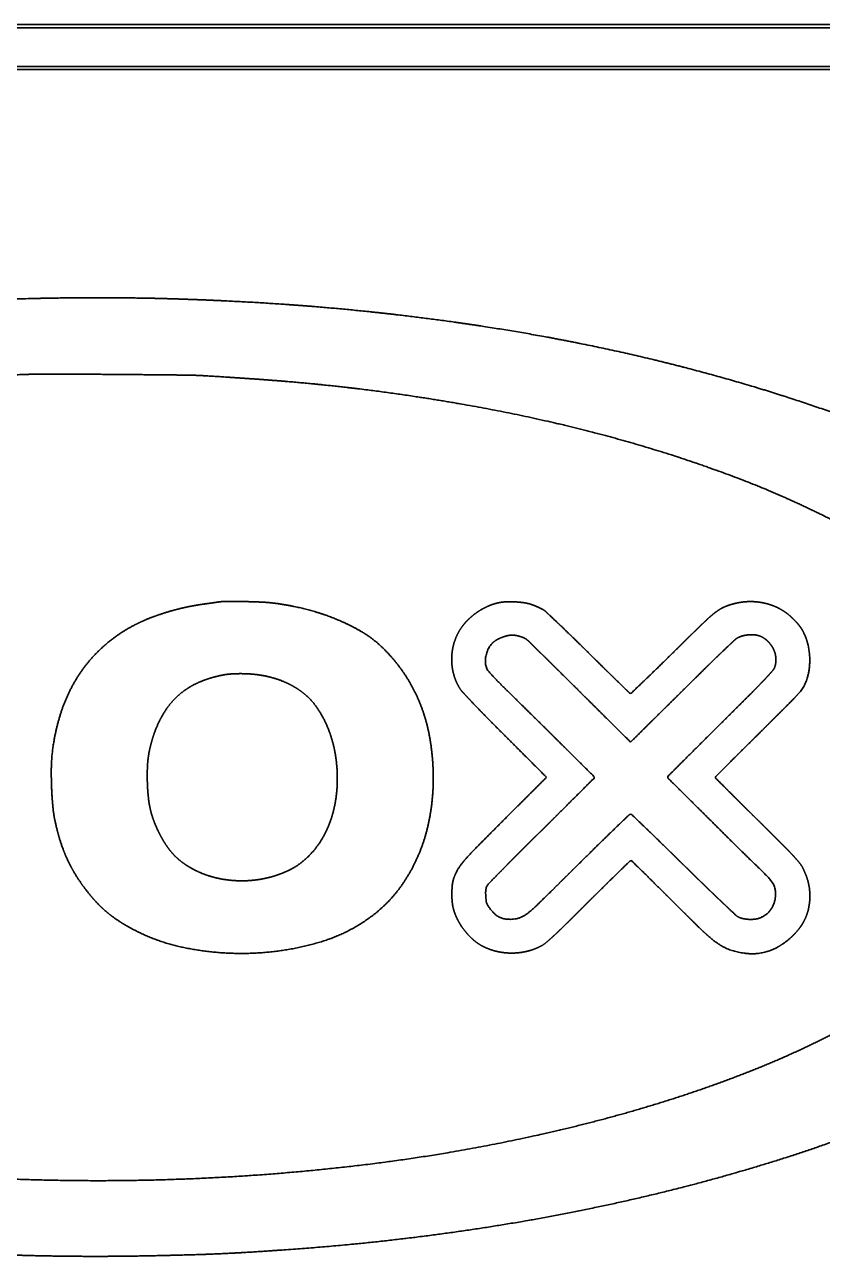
# Model space of a CAD drawing. Extents: x 5997 to 10491, y -672 to 3388.
# Drawn here: x 8797.4 to 8859.4, y 1992.6 to 2088.3 of the extents above; entities that cross this region are included whole.
import ezdxf

# ---------------------------------------------------------------- set-up
doc = ezdxf.new("R2010")
doc.units = 0
doc.header["$LTSCALE"] = 5
doc.layers.add('1', color=7, linetype='CONTINUOUS', true_color=0xffffff)

msp = doc.modelspace()

# ---------------------------------------------------------------- linework, layer by layer
at = {"layer": '1', "color": 7, "linetype": 'Continuous', "lineweight": 35}
for p, q in [((8376.073, 2088.076), (9230.073, 2088.076)), ((9094.065, 2088.326), (8512.081, 2088.326)), ((8512.073, 2085.076), (9230.073, 2085.076)), ((9091.573, 2084.826), (8514.573, 2084.826))]:
    msp.add_line(p, q, dxfattribs=at)
for points, weights, knots in [([(8798.373, 1992.614), (8795.519, 1992.677), (8792.666, 1992.801), (8786.98, 1993.17), (8784.148, 1993.415), (8778.517, 1994.022), (8775.72, 1994.386), (8771.511, 1995.028), (8770.094, 1995.266), (8767.179, 1995.8), (8765.681, 1996.094), (8762.736, 1996.709), (8761.291, 1997.031), (8758.588, 1997.668), (8757.332, 1997.989), (8755.932, 1998.376), (8755.782, 1998.417), (8755.47, 1998.502), (8755.31, 1998.546), (8755.001, 1998.63), (8754.854, 1998.67), (8754.601, 1998.739), (8754.495, 1998.767), (8753.589, 1999.008), (8752.793, 1999.238), (8750.99, 1999.799), (8749.982, 2000.124), (8747.949, 2000.801), (8746.925, 2001.154), (8745.044, 2001.824), (8744.19, 2002.145), (8741.474, 2003.216), (8739.63, 2004.005), (8736.156, 2005.608), (8734.535, 2006.433), (8731.462, 2008.147), (8730.013, 2009.035), (8727.234, 2010.9), (8725.909, 2011.878), (8724.238, 2013.233), (8723.858, 2013.563), (8723.003, 2014.359), (8722.524, 2014.82), (8721.587, 2015.746), (8721.13, 2016.212), (8720.369, 2017.013), (8720.071, 2017.354), (8719.141, 2018.517), (8718.536, 2019.36), (8717.466, 2021.028), (8717.012, 2021.855), (8716.243, 2023.521), (8715.931, 2024.354), (8715.434, 2026.052), (8715.252, 2026.911), (8715.087, 2028.161), (8715.056, 2028.542), (8715.029, 2029.384), (8715.027, 2029.844), (8715.05, 2030.757), (8715.075, 2031.209), (8715.141, 2032.016), (8715.191, 2032.369), (8715.425, 2033.535), (8715.639, 2034.339), (8716.16, 2035.901), (8716.467, 2036.654), (8717.193, 2038.144), (8717.609, 2038.877), (8718.573, 2040.35), (8719.113, 2041.091), (8720.728, 2043.097), (8721.868, 2044.301), (8724.482, 2046.649), (8725.932, 2047.808), (8729.1, 2050.054), (8730.814, 2051.139), (8734.475, 2053.193), (8736.411, 2054.172), (8738.871, 2055.286), (8739.354, 2055.503), (8740.138, 2055.854), (8740.438, 2055.986), (8741.018, 2056.234), (8741.297, 2056.351), (8741.967, 2056.624), (8742.357, 2056.781), (8746.646, 2058.491), (8750.624, 2059.826), (8759.072, 2062.15), (8763.523, 2063.171), (8772.774, 2064.878), (8777.568, 2065.562), (8787.377, 2066.556), (8792.384, 2066.879), (8798.293, 2067.043), (8799.186, 2067.062), (8801.018, 2067.086), (8801.958, 2067.093), (8803.828, 2067.094), (8804.758, 2067.089), (8806.552, 2067.068), (8807.416, 2067.051), (8808.28, 2067.027)], [0.500030023501, 0.499954440929, 0.499954440929, 0.49995378655, 0.49995378655, 0.499950137071, 0.499950137071, 0.499992822743, 0.499992822743, 0.500004164295, 0.500004164295, 0.500003115898, 0.500003115898, 0.499970301115, 0.499970301115, 0.500029866674, 0.500029866674, 0.50002991736, 0.50002991736, 0.500029915221, 0.500029915221, 0.500029255903, 0.500029255903, 0.499957559375, 0.499957559375, 0.500012967337, 0.500012967337, 0.50001300104, 0.50001300104, 0.499982883149, 0.499982883149, 0.499895350758, 0.499895350758, 0.499788136362, 0.499788136362, 0.499748754692, 0.499748754692, 0.499690602823, 0.499690602823, 0.499833736237, 0.499833736237, 0.499991364604, 0.499991364604, 0.499992832701, 0.499992832701, 0.499720633084, 0.499720633084, 0.499579807329, 0.499579807329, 0.49923696025, 0.49923696025, 0.499121990703, 0.499121990703, 0.49904898451, 0.49904898451, 0.499618240184, 0.499618240184, 0.499893792751, 0.499893792751, 0.499893602137, 0.499893602137, 0.499470527557, 0.499470527557, 0.49939602493, 0.49939602493, 0.499308409422, 0.499308409422, 0.499364772767, 0.499364772767, 0.499628701267, 0.499628701267, 0.498948183934, 0.498948183934, 0.499479595212, 0.499479595212, 0.499566136108, 0.499566136108, 0.499720345974, 0.499720345974, 0.500029325773, 0.500029325773, 0.50001945746, 0.50001945746, 0.500015607947, 0.500015607947, 0.500027892083, 0.500027892083, 0.499517935942, 0.499517935942, 0.499721493618, 0.499721493618, 0.499753795481, 0.499753795481, 0.499807092997, 0.499807092997, 0.500021180311, 0.500021180311, 0.500023508589, 0.500023508589, 0.500023403968, 0.500023403968, 0.5000197212, 0.5000197212, 0.500030023501], [0, 0, 0, 0, 0.042203, 0.042203, 0.084215, 0.084215, 0.125895, 0.125895, 0.147125, 0.147125, 0.169683, 0.169683, 0.191565, 0.191565, 0.210708, 0.210708, 0.213015, 0.213015, 0.215477, 0.215477, 0.217737, 0.217737, 0.21935, 0.21935, 0.231588, 0.231588, 0.247231, 0.247231, 0.263232, 0.263232, 0.276713, 0.276713, 0.306332, 0.306332, 0.333178, 0.333178, 0.358242, 0.358242, 0.382517, 0.382517, 0.389938, 0.389938, 0.399726, 0.399726, 0.40934, 0.40934, 0.416002, 0.416002, 0.431259, 0.431259, 0.445121, 0.445121, 0.458167, 0.458167, 0.471022, 0.471022, 0.476607, 0.476607, 0.483333, 0.483333, 0.489949, 0.489949, 0.495153, 0.495153, 0.507278, 0.507278, 0.519129, 0.519129, 0.53138, 0.53138, 0.544697, 0.544697, 0.568724, 0.568724, 0.595585, 0.595585, 0.624917, 0.624917, 0.656271, 0.656271, 0.663934, 0.663934, 0.668677, 0.668677, 0.673052, 0.673052, 0.679129, 0.679129, 0.739708, 0.739708, 0.805585, 0.805585, 0.875403, 0.875403, 0.947725, 0.947725, 0.960596, 0.960596, 0.974141, 0.974141, 0.987548, 0.987548, 1, 1, 1, 1]), ([(8808.28, 2067.027), (8810.656, 2066.961), (8813.031, 2066.859), (8817.686, 2066.586), (8819.964, 2066.413), (8824.459, 2065.991), (8826.676, 2065.743), (8831.084, 2065.17), (8833.274, 2064.845), (8838.283, 2064.006), (8841.095, 2063.457), (8846.64, 2062.218), (8849.371, 2061.526), (8854.636, 2060.032), (8857.17, 2059.231), (8861.927, 2057.57), (8864.142, 2056.692), (8866.443, 2055.668), (8866.566, 2055.613), (8866.817, 2055.502), (8866.944, 2055.447), (8867.184, 2055.342), (8867.297, 2055.292), (8867.484, 2055.211), (8867.557, 2055.18), (8868.027, 2054.981), (8868.417, 2054.802), (8869.433, 2054.299), (8870.062, 2053.982), (8871.336, 2053.328), (8871.98, 2052.99), (8873.108, 2052.389), (8873.589, 2052.121), (8875.695, 2050.899), (8877.283, 2049.885), (8880.208, 2047.837), (8881.53, 2046.789), (8883.928, 2044.643), (8884.998, 2043.55), (8886.918, 2041.312), (8887.749, 2040.162), (8888.813, 2038.4), (8889.117, 2037.838), (8889.667, 2036.693), (8889.912, 2036.112), (8890.338, 2034.941), (8890.519, 2034.354), (8890.815, 2033.184), (8890.927, 2032.602), (8891.068, 2031.56), (8891.105, 2031.102), (8891.133, 2030.119), (8891.129, 2029.596), (8891.083, 2028.556), (8891.042, 2028.04), (8890.93, 2027.085), (8890.853, 2026.648), (8890.536, 2025.305), (8890.251, 2024.414), (8889.528, 2022.645), (8889.097, 2021.77), (8888.093, 2020.04), (8887.521, 2019.189), (8886.235, 2017.522), (8885.529, 2016.705), (8883.653, 2014.767), (8882.46, 2013.675), (8879.864, 2011.575), (8878.473, 2010.562), (8875.468, 2008.596), (8873.859, 2007.647), (8870.389, 2005.81), (8868.538, 2004.91), (8863.268, 2002.572), (8859.799, 2001.26), (8852.354, 1998.912), (8848.399, 1997.843), (8840.153, 1995.978), (8835.868, 1995.185), (8827.118, 1993.918), (8822.659, 1993.436), (8817.146, 1993.04), (8816.106, 1992.97), (8814.27, 1992.853), (8813.474, 1992.81), (8811.865, 1992.737), (8811.053, 1992.707), (8809.143, 1992.655), (8808.045, 1992.628), (8804.089, 1992.548), (8801.231, 1992.551), (8798.373, 1992.614)], [0.500030023501, 0.499989992166, 0.499989992166, 0.499979215722, 0.499979215722, 0.499976587102, 0.499976587102, 0.49997422202, 0.49997422202, 0.499909023712, 0.499909023712, 0.499896145293, 0.499896145293, 0.499881921622, 0.499881921622, 0.499745873454, 0.499745873454, 0.500029642454, 0.500029642454, 0.500029692131, 0.500029692131, 0.500029694945, 0.500029694945, 0.500026212039, 0.500026212039, 0.499883684514, 0.499883684514, 0.500021092684, 0.500021092684, 0.500019726441, 0.500019726441, 0.499977454889, 0.499977454889, 0.499726034466, 0.499726034466, 0.499441853347, 0.499441853347, 0.499303232153, 0.499303232153, 0.498885526052, 0.498885526052, 0.499653759918, 0.499653759918, 0.499622993922, 0.499622993922, 0.499601925439, 0.499601925439, 0.499492528859, 0.499492528859, 0.499561310037, 0.499561310037, 0.499812975737, 0.499812975737, 0.499810926925, 0.499810926925, 0.499478101841, 0.499478101841, 0.499009815084, 0.499009815084, 0.499237143866, 0.499237143866, 0.499315530735, 0.499315530735, 0.499508331187, 0.499508331187, 0.499413477283, 0.499413477283, 0.499605966592, 0.499605966592, 0.499674359563, 0.499674359563, 0.49982999087, 0.49982999087, 0.499506877199, 0.499506877199, 0.499742119769, 0.499742119769, 0.499772482911, 0.499772482911, 0.499813480433, 0.499813480433, 0.500027169501, 0.500027169501, 0.500016239485, 0.500016239485, 0.500017086958, 0.500017086958, 0.500027800524, 0.500027800524, 0.499954908637, 0.499954908637, 0.500030023501], [0, 0, 0, 0, 0.035336, 0.035336, 0.069292, 0.069292, 0.102438, 0.102438, 0.135341, 0.135341, 0.177898, 0.177898, 0.219732, 0.219732, 0.259177, 0.259177, 0.294531, 0.294531, 0.296541, 0.296541, 0.298598, 0.298598, 0.300427, 0.300427, 0.301618, 0.301618, 0.307987, 0.307987, 0.318435, 0.318435, 0.329226, 0.329226, 0.337397, 0.337397, 0.365318, 0.365318, 0.390298, 0.390298, 0.412919, 0.412919, 0.433848, 0.433848, 0.443268, 0.443268, 0.452557, 0.452557, 0.461604, 0.461604, 0.470306, 0.470306, 0.477059, 0.477059, 0.484737, 0.484737, 0.492336, 0.492336, 0.498837, 0.498837, 0.512522, 0.512522, 0.526769, 0.526769, 0.541715, 0.541715, 0.557447, 0.557447, 0.580977, 0.580977, 0.605998, 0.605998, 0.633146, 0.633146, 0.66302, 0.66302, 0.716814, 0.716814, 0.77621, 0.77621, 0.839341, 0.839341, 0.904292, 0.904292, 0.91939, 0.91939, 0.930937, 0.930937, 0.942706, 0.942706, 0.958614, 0.958614, 1, 1, 1, 1]), ([(8797.485, 2061.132), (8798.159, 2061.155), (8798.833, 2061.165), (8801.218, 2061.154), (8802.928, 2061.143), (8806.367, 2061.115), (8808.097, 2061.099), (8810.398, 2061.074), (8810.969, 2061.053), (8812.746, 2060.945), (8813.951, 2060.866), (8816.151, 2060.712), (8817.146, 2060.635), (8819.032, 2060.473), (8819.924, 2060.388), (8821.703, 2060.203), (8822.591, 2060.103), (8826.949, 2059.57), (8830.403, 2059.028), (8837.084, 2057.747), (8840.303, 2056.996), (8846.453, 2055.298), (8849.378, 2054.353), (8854.892, 2052.308), (8857.464, 2051.185), (8860.371, 2049.715), (8860.771, 2049.507), (8861.625, 2049.048), (8862.08, 2048.799), (8862.957, 2048.309), (8863.379, 2048.068), (8864.079, 2047.663), (8864.355, 2047.494), (8865.421, 2046.8), (8866.206, 2046.269), (8867.629, 2045.265), (8868.262, 2044.787), (8869.448, 2043.83), (8870, 2043.352), (8871.084, 2042.341), (8871.618, 2041.81), (8872.647, 2040.717), (8873.135, 2040.149), (8874.034, 2039.003), (8874.439, 2038.425), (8875.169, 2037.254), (8875.493, 2036.664), (8876.063, 2035.466), (8876.306, 2034.861), (8876.641, 2033.85), (8876.76, 2033.454), (8876.952, 2032.737), (8877.02, 2032.414), (8877.119, 2031.75), (8877.152, 2031.408), (8877.186, 2030.607), (8877.196, 2030.147), (8877.194, 2029.341), (8877.191, 2028.994), (8877.182, 2028.453), (8877.172, 2028.258), (8877.141, 2027.9), (8877.118, 2027.736), (8877.048, 2027.363), (8877.004, 2027.152), (8876.749, 2026.067), (8876.474, 2025.212), (8876.129, 2024.382), (8875.78, 2023.54), (8875.366, 2022.728), (8874.383, 2021.125), (8873.818, 2020.338), (8872.513, 2018.775), (8871.785, 2017.994), (8870.175, 2016.445), (8869.293, 2015.681), (8867.381, 2014.194), (8866.358, 2013.465), (8864.169, 2012.041), (8863.004, 2011.347), (8860.528, 2009.998), (8859.221, 2009.337), (8856.468, 2008.051), (8855.02, 2007.432), (8851.977, 2006.244), (8850.386, 2005.67), (8847.086, 2004.577), (8845.38, 2004.058), (8841.877, 2003.087), (8840.083, 2002.633), (8833.304, 2001.075), (8828.273, 2000.207), (8817.852, 1998.991), (8812.478, 1998.617), (8801.649, 1998.37), (8796.204, 1998.498), (8785.5, 1999.245), (8780.255, 1999.879), (8774.882, 2000.807), (8774.716, 2000.836), (8774.39, 2000.894), (8774.23, 2000.922), (8773.932, 2000.976), (8773.796, 2001.001), (8773.586, 2001.04), (8773.513, 2001.054), (8773.37, 2001.084), (8773.301, 2001.098), (8773.116, 2001.134), (8773, 2001.156), (8772.752, 2001.203), (8772.619, 2001.229), (8772.352, 2001.279), (8772.218, 2001.303), (8771.126, 2001.505), (8770.171, 2001.7), (8768.122, 2002.158), (8767.026, 2002.417), (8764.811, 2002.969), (8763.691, 2003.262), (8761.538, 2003.853), (8760.506, 2004.153), (8756.553, 2005.366), (8753.674, 2006.403), (8748.281, 2008.64), (8745.787, 2009.867), (8741.251, 2012.469), (8739.218, 2013.838), (8737.289, 2015.349), (8735.644, 2016.637), (8734.159, 2018.107), (8732.855, 2019.739), (8732.001, 2020.807), (8731.251, 2021.951), (8730.612, 2023.16), (8730.028, 2024.263), (8729.586, 2025.43), (8729.292, 2026.642), (8729.011, 2027.795), (8728.886, 2028.975), (8728.917, 2030.162), (8728.948, 2031.359), (8729.132, 2032.542), (8729.466, 2033.692), (8730.018, 2035.592), (8730.906, 2037.36), (8732.101, 2038.936), (8733.499, 2040.782), (8735.096, 2042.458), (8736.873, 2043.942), (8738.962, 2045.687), (8741.206, 2047.225), (8743.587, 2048.544), (8746.326, 2050.061), (8749.155, 2051.404), (8755.302, 2053.866), (8758.61, 2054.986), (8765.614, 2056.94), (8769.296, 2057.799), (8776.958, 2059.244), (8780.933, 2059.828), (8789.103, 2060.693), (8793.29, 2060.986), (8797.485, 2061.132)], [0.500157034642, 0.500092889428, 0.500092889428, 0.500156542567, 0.500156542567, 0.500156670447, 0.500156670447, 0.50005351714, 0.50005351714, 0.500153712399, 0.500153712399, 0.500146671973, 0.500146671973, 0.50014348262, 0.50014348262, 0.500143228926, 0.500143228926, 0.499966645085, 0.499966645085, 0.499890070941, 0.499890070941, 0.499849972728, 0.499849972728, 0.499627091984, 0.499627091984, 0.500131127321, 0.500131127321, 0.500145808234, 0.500145808234, 0.50014649775, 0.50014649775, 0.500047569593, 0.500047569593, 0.500097309707, 0.500097309707, 0.499984497395, 0.499984497395, 0.499943596309, 0.499943596309, 0.499979203411, 0.499979203411, 0.4998189096, 0.4998189096, 0.499675398445, 0.499675398445, 0.499624158782, 0.499624158782, 0.499511447573, 0.499511447573, 0.500017008034, 0.500017008034, 0.499623556101, 0.499623556101, 0.499687530675, 0.499687530675, 0.500072913624, 0.500072913624, 0.500148587776, 0.500148587776, 0.499947229709, 0.499947229709, 0.499757015064, 0.499757015064, 0.500072778777, 0.500072778777, 0.49904828278, 0.49904828278, 0.500157034642, 0.499136931431, 0.499136931431, 0.499271663627, 0.499271663627, 0.499662531504, 0.499662531504, 0.499696432212, 0.499696432212, 0.499861025559, 0.499861025559, 0.499903707319, 0.499903707319, 0.499997454828, 0.499997454828, 0.499982238332, 0.499982238332, 0.500043396308, 0.500043396308, 0.500054296498, 0.500054296498, 0.500074597507, 0.500074597507, 0.499655797189, 0.499655797189, 0.499793699165, 0.499793699165, 0.4998007877, 0.4998007877, 0.499729536603, 0.499729536603, 0.500156435318, 0.500156435318, 0.500156300812, 0.500156300812, 0.500156404589, 0.500156404589, 0.50013743034, 0.50013743034, 0.50015032488, 0.50015032488, 0.500156654506, 0.500156654506, 0.500156633065, 0.500156633065, 0.500156642326, 0.500156642326, 0.500099237437, 0.500099237437, 0.500132496936, 0.500132496936, 0.500133323127, 0.500133323127, 0.500120112773, 0.500120112773, 0.499776676003, 0.499776676003, 0.499480123441, 0.499480123441, 0.499296370468, 0.499296370468, 0.500157034642, 0.497917649008, 0.497917649008, 0.500157034642, 0.498685529313, 0.498685529313, 0.500157034642, 0.497593687155, 0.497593687155, 0.500157034642, 0.497251529565, 0.497251529565, 0.500157034642, 0.497410939772, 0.497410939772, 0.500157034642, 0.494605365868, 0.494605365868, 0.500157034642, 0.498019896791, 0.498019896791, 0.500157034642, 0.49865079626, 0.49865079626, 0.500157034642, 0.499507338711, 0.499507338711, 0.499663510549, 0.499663510549, 0.499850744442, 0.499850744442, 0.499884575698, 0.499884575698, 0.499947655119, 0.499947655119, 0.500157034642], [0, 0, 0, 0, 0.005686, 0.005686, 0.020099, 0.020099, 0.034681, 0.034681, 0.039499, 0.039499, 0.049687, 0.049687, 0.058096, 0.058096, 0.06565, 0.06565, 0.073182, 0.073182, 0.10267, 0.10267, 0.130554, 0.130554, 0.1565, 0.1565, 0.180203, 0.180203, 0.184015, 0.184015, 0.188401, 0.188401, 0.192508, 0.192508, 0.195241, 0.195241, 0.203261, 0.203261, 0.209971, 0.209971, 0.216148, 0.216148, 0.222519, 0.222519, 0.228862, 0.228862, 0.234846, 0.234846, 0.240559, 0.240559, 0.246098, 0.246098, 0.249609, 0.249609, 0.252411, 0.252411, 0.255329, 0.255329, 0.259246, 0.259246, 0.2622, 0.2622, 0.263859, 0.263859, 0.265267, 0.265267, 0.267104, 0.267104, 0.274775, 0.274775, 0.274775, 0.282569, 0.282569, 0.290873, 0.290873, 0.300039, 0.300039, 0.310066, 0.310066, 0.320871, 0.320871, 0.332539, 0.332539, 0.345148, 0.345148, 0.358713, 0.358713, 0.373293, 0.373293, 0.388669, 0.388669, 0.404623, 0.404623, 0.448646, 0.448646, 0.495137, 0.495137, 0.54218, 0.54218, 0.58785, 0.58785, 0.589308, 0.589308, 0.590717, 0.590717, 0.59192, 0.59192, 0.592565, 0.592565, 0.593177, 0.593177, 0.594196, 0.594196, 0.595366, 0.595366, 0.596542, 0.596542, 0.604976, 0.604976, 0.614713, 0.614713, 0.62473, 0.62473, 0.634034, 0.634034, 0.660512, 0.660512, 0.684583, 0.684583, 0.705835, 0.705835, 0.705835, 0.723985, 0.723985, 0.723985, 0.73592, 0.73592, 0.73592, 0.746841, 0.746841, 0.746841, 0.75728, 0.75728, 0.75728, 0.767877, 0.767877, 0.767877, 0.785479, 0.785479, 0.785479, 0.806311, 0.806311, 0.806311, 0.830901, 0.830901, 0.830901, 0.859279, 0.859279, 0.890965, 0.890965, 0.925307, 0.925307, 0.961825, 0.961825, 1, 1, 1, 1]), ([(8815.135, 2016.135), (8813.319, 2016.059), (8811.508, 2016.207), (8809.728, 2016.576), (8808.111, 2016.911), (8806.571, 2017.506), (8805.149, 2018.346), (8804.853, 2018.521), (8804.565, 2018.709), (8804.025, 2019.096), (8803.775, 2019.296), (8803.293, 2019.73), (8803.06, 2019.963), (8802.592, 2020.483), (8802.355, 2020.767), (8801.829, 2021.448), (8801.551, 2021.852), (8801.05, 2022.678), (8800.829, 2023.098), (8800.435, 2023.976), (8800.263, 2024.431), (8799.962, 2025.396), (8799.829, 2025.905), (8799.644, 2026.788), (8799.588, 2027.162), (8799.508, 2028.031), (8799.476, 2028.524), (8799.436, 2029.519), (8799.429, 2030.02), (8799.44, 2030.922), (8799.465, 2031.321), (8799.636, 2032.826), (8799.876, 2033.913), (8800.228, 2034.97), (8800.556, 2035.955), (8801.008, 2036.891), (8801.576, 2037.761), (8802.124, 2038.6), (8802.779, 2039.358), (8803.53, 2040.022), (8804.29, 2040.693), (8805.13, 2041.26), (8806.036, 2041.713), (8806.414, 2041.902), (8806.801, 2042.073), (8807.623, 2042.388), (8808.057, 2042.536), (8808.948, 2042.802), (8809.406, 2042.921), (8810.322, 2043.122), (8810.781, 2043.204), (8811.367, 2043.286), (8811.491, 2043.303), (8811.731, 2043.337), (8811.847, 2043.353), (8812.061, 2043.384), (8812.158, 2043.398), (8812.299, 2043.418), (8812.343, 2043.425), (8812.599, 2043.465), (8812.815, 2043.482), (8813.485, 2043.485), (8813.939, 2043.481), (8814.853, 2043.465), (8815.313, 2043.452), (8816.08, 2043.419), (8816.386, 2043.394), (8816.69, 2043.357)], [0.500488812644, 0.497975905416, 0.497975905416, 0.500488812644, 0.49597627766, 0.49597627766, 0.500488812644, 0.500161187722, 0.500161187722, 0.499984974121, 0.499984974121, 0.500017722858, 0.500017722858, 0.500256983936, 0.500256983936, 0.499963803786, 0.499963803786, 0.499853574628, 0.499853574628, 0.499888606232, 0.499888606232, 0.50010743699, 0.50010743699, 0.499939601517, 0.499939601517, 0.500376262925, 0.500376262925, 0.500375620861, 0.500375620861, 0.500064164865, 0.500064164865, 0.498681925392, 0.498681925392, 0.500488812644, 0.497735020069, 0.497735020069, 0.500488812644, 0.497482097905, 0.497482097905, 0.500488812644, 0.497676348845, 0.497676348845, 0.500488812644, 0.500095874472, 0.500095874472, 0.500245355089, 0.500245355089, 0.500258200625, 0.500258200625, 0.500239279332, 0.500239279332, 0.500488720298, 0.500488720298, 0.500488674493, 0.500488674493, 0.50048871679, 0.50048871679, 0.500481764168, 0.500481764168, 0.499509732122, 0.499509732122, 0.500471223959, 0.500471223959, 0.500463021058, 0.500463021058, 0.500224094891, 0.500224094891, 0.500488812644], [0, 0, 0, 0, 0.113419, 0.113419, 0.113419, 0.21552, 0.21552, 0.21552, 0.236784, 0.236784, 0.256556, 0.256556, 0.276841, 0.276841, 0.299668, 0.299668, 0.329869, 0.329869, 0.359091, 0.359091, 0.388992, 0.388992, 0.421214, 0.421214, 0.444381, 0.444381, 0.474711, 0.474711, 0.505416, 0.505416, 0.52995, 0.52995, 0.597897, 0.597897, 0.597897, 0.660934, 0.660934, 0.660934, 0.721396, 0.721396, 0.721396, 0.78218, 0.78218, 0.78218, 0.807516, 0.807516, 0.834945, 0.834945, 0.863233, 0.863233, 0.891137, 0.891137, 0.898633, 0.898633, 0.905641, 0.905641, 0.911534, 0.911534, 0.91417, 0.91417, 0.927062, 0.927062, 0.954182, 0.954182, 0.981678, 0.981678, 1, 1, 1, 1]), ([(8816.69, 2043.357), (8817.541, 2043.252), (8818.384, 2043.095), (8820.019, 2042.683), (8820.807, 2042.425), (8822.28, 2041.828), (8822.961, 2041.491), (8823.615, 2041.104), (8824.179, 2040.77), (8824.7, 2040.373), (8825.171, 2039.918), (8825.821, 2039.291), (8826.402, 2038.597), (8826.905, 2037.847), (8827.405, 2037.101), (8827.821, 2036.306), (8828.149, 2035.471), (8828.49, 2034.601), (8828.739, 2033.701), (8828.894, 2032.779), (8829.061, 2031.785), (8829.146, 2030.78), (8829.148, 2029.772), (8829.15, 2028.697), (8829.05, 2027.627), (8828.848, 2026.572), (8828.656, 2025.565), (8828.353, 2024.586), (8827.945, 2023.645), (8827.557, 2022.752), (8827.068, 2021.91), (8826.484, 2021.131), (8825.925, 2020.385), (8825.272, 2019.721), (8824.536, 2019.149), (8823.296, 2018.185), (8821.9, 2017.466), (8820.396, 2017.016), (8818.683, 2016.504), (8816.921, 2016.209), (8815.135, 2016.135)], [0.500488812644, 0.499837062452, 0.499837062452, 0.499692492551, 0.499692492551, 0.499560874661, 0.499560874661, 0.500488812644, 0.498222321743, 0.498222321743, 0.500488812644, 0.498609000159, 0.498609000159, 0.500488812644, 0.498523050831, 0.498523050831, 0.500488812644, 0.498702753793, 0.498702753793, 0.500488812644, 0.499363745964, 0.499363745964, 0.500488812644, 0.498963569189, 0.498963569189, 0.500488812644, 0.498462156144, 0.498462156144, 0.500488812644, 0.498215661792, 0.498215661792, 0.500488812644, 0.497521477758, 0.497521477758, 0.500488812644, 0.494794693382, 0.494794693382, 0.500488812644, 0.497901256779, 0.497901256779, 0.500488812644], [0, 0, 0, 0, 0.061942, 0.061942, 0.121761, 0.121761, 0.176494, 0.176494, 0.176494, 0.22345, 0.22345, 0.22345, 0.288016, 0.288016, 0.288016, 0.351855, 0.351855, 0.351855, 0.41807, 0.41807, 0.41807, 0.489394, 0.489394, 0.489394, 0.565151, 0.565151, 0.565151, 0.637141, 0.637141, 0.637141, 0.705211, 0.705211, 0.705211, 0.769977, 0.769977, 0.769977, 0.877855, 0.877855, 0.877855, 1, 1, 1, 1]), ([(8837.959, 2029.813), (8836.884, 2030.887), (8835.809, 2031.96), (8834.287, 2033.479), (8833.843, 2033.926), (8833.036, 2034.745), (8832.674, 2035.118), (8832.029, 2035.794), (8831.744, 2036.096), (8831.461, 2036.399), (8831.369, 2036.497), (8831.287, 2036.603), (8831.215, 2036.717), (8831.001, 2037.056), (8830.84, 2037.424), (8830.736, 2037.812), (8830.628, 2038.21), (8830.577, 2038.62), (8830.581, 2039.033), (8830.586, 2039.447), (8830.647, 2039.857), (8830.764, 2040.254), (8830.878, 2040.642), (8831.047, 2041.008), (8831.269, 2041.346), (8831.43, 2041.592), (8831.617, 2041.821), (8831.825, 2042.03), (8832.044, 2042.249), (8832.281, 2042.447), (8832.535, 2042.624), (8832.788, 2042.801), (8833.057, 2042.954), (8833.337, 2043.083), (8833.604, 2043.206), (8833.882, 2043.301), (8834.169, 2043.366), (8834.366, 2043.411), (8834.566, 2043.438), (8835.014, 2043.46), (8835.26, 2043.46), (8835.75, 2043.437), (8835.993, 2043.413), (8836.429, 2043.348), (8836.62, 2043.302), (8836.806, 2043.238)], [0.500086566482, 0.500086566482, 0.500086566482, 0.500083478559, 0.500083478559, 0.500076887547, 0.500076887547, 0.50008179884, 0.50008179884, 0.500086566482, 0.498599994984, 0.498599994984, 0.500086566482, 0.496349475385, 0.496349475385, 0.500086566482, 0.496951076744, 0.496951076744, 0.500086566482, 0.496966766405, 0.496966766405, 0.500086566482, 0.496454860542, 0.496454860542, 0.500086566482, 0.49834782301, 0.49834782301, 0.500086566482, 0.498778162512, 0.498778162512, 0.500086566482, 0.498774626156, 0.498774626156, 0.500086566482, 0.498312715125, 0.498312715125, 0.500086566482, 0.498801383465, 0.498801383465, 0.499690249691, 0.499690249691, 0.499689534744, 0.499689534744, 0.498629407482, 0.498629407482, 0.500086566482], [0, 0, 0, 0, 0.222496, 0.222496, 0.314796, 0.314796, 0.390923, 0.390923, 0.451663, 0.451663, 0.451663, 0.471278, 0.471278, 0.471278, 0.529444, 0.529444, 0.529444, 0.58893, 0.58893, 0.58893, 0.648178, 0.648178, 0.648178, 0.705552, 0.705552, 0.705552, 0.747334, 0.747334, 0.747334, 0.791014, 0.791014, 0.791014, 0.834516, 0.834516, 0.834516, 0.875754, 0.875754, 0.875754, 0.904031, 0.904031, 0.938462, 0.938462, 0.972631, 0.972631, 1, 1, 1, 1]), ([(8836.806, 2043.238), (8836.88, 2043.212), (8836.953, 2043.185), (8837.107, 2043.122), (8837.189, 2043.087), (8837.348, 2043.015), (8837.426, 2042.979), (8837.563, 2042.911), (8837.623, 2042.879), (8837.771, 2042.792), (8837.854, 2042.73), (8837.93, 2042.659), (8838.247, 2042.362), (8838.564, 2042.064), (8839.251, 2041.413), (8839.621, 2041.058), (8840.405, 2040.295), (8840.82, 2039.888), (8841.639, 2039.076), (8842.047, 2038.674), (8842.801, 2037.934), (8843.147, 2037.595), (8843.806, 2036.956), (8844.118, 2036.654), (8844.429, 2036.353), (8844.442, 2036.34), (8844.458, 2036.334), (8844.475, 2036.334), (8844.512, 2036.334), (8844.547, 2036.348), (8844.573, 2036.373), (8844.928, 2036.713), (8845.283, 2037.053), (8846.088, 2037.827), (8846.538, 2038.263), (8847.631, 2039.334), (8848.276, 2039.968), (8849.425, 2041.102), (8849.935, 2041.596), (8850.702, 2042.323), (8850.97, 2042.544), (8851.253, 2042.746), (8851.463, 2042.895), (8851.69, 2043.018), (8851.93, 2043.111), (8852.209, 2043.218), (8852.496, 2043.303), (8852.789, 2043.365), (8853.088, 2043.428), (8853.392, 2043.463), (8853.698, 2043.47), (8854.004, 2043.478), (8854.309, 2043.457), (8854.611, 2043.409), (8854.91, 2043.361), (8855.203, 2043.286), (8855.488, 2043.184), (8855.766, 2043.084), (8856.033, 2042.957), (8856.287, 2042.804), (8856.446, 2042.709), (8856.598, 2042.602), (8856.903, 2042.355), (8857.056, 2042.217), (8857.343, 2041.93), (8857.477, 2041.783), (8857.707, 2041.501), (8857.798, 2041.364), (8857.876, 2041.22), (8858.053, 2040.895), (8858.188, 2040.55), (8858.278, 2040.191), (8858.372, 2039.816), (8858.425, 2039.432), (8858.435, 2039.045), (8858.444, 2038.663), (8858.412, 2038.282), (8858.337, 2037.908), (8858.267, 2037.558), (8858.15, 2037.221), (8857.987, 2036.904), (8857.917, 2036.766), (8857.832, 2036.638), (8857.732, 2036.52), (8857.577, 2036.336), (8857.417, 2036.158), (8856.946, 2035.668), (8856.638, 2035.354), (8855.456, 2034.18), (8854.586, 2033.316), (8853.377, 2032.119), (8853.04, 2031.784), (8852.42, 2031.166), (8852.136, 2030.881), (8851.599, 2030.341), (8851.345, 2030.085), (8851.092, 2029.829), (8851.083, 2029.821), (8851.079, 2029.81), (8851.079, 2029.798), (8851.079, 2029.786), (8851.083, 2029.775), (8851.092, 2029.767), (8851.409, 2029.449), (8851.726, 2029.132), (8852.396, 2028.461), (8852.75, 2028.109), (8853.523, 2027.342), (8853.943, 2026.926), (8855.005, 2025.879), (8855.644, 2025.244), (8856.579, 2024.313), (8856.87, 2024.013), (8857.326, 2023.526), (8857.49, 2023.337), (8857.646, 2023.142), (8857.754, 2023.009), (8857.845, 2022.864), (8857.921, 2022.71), (8858.008, 2022.531), (8858.086, 2022.349), (8858.221, 2021.993), (8858.275, 2021.818), (8858.361, 2021.47), (8858.393, 2021.297), (8858.434, 2020.944), (8858.445, 2020.765), (8858.445, 2020.283), (8858.416, 2019.981), (8858.358, 2019.683), (8858.303, 2019.401), (8858.217, 2019.127), (8858.1, 2018.864), (8857.982, 2018.599), (8857.835, 2018.348), (8857.662, 2018.115), (8857.475, 2017.864), (8857.266, 2017.631), (8857.038, 2017.418), (8856.719, 2017.12), (8856.369, 2016.86), (8855.991, 2016.641), (8855.645, 2016.44), (8855.273, 2016.292), (8854.884, 2016.2), (8854.496, 2016.108), (8854.099, 2016.074), (8853.701, 2016.099), (8853.271, 2016.126), (8852.846, 2016.203), (8852.434, 2016.328), (8852.155, 2016.412), (8851.887, 2016.527), (8851.633, 2016.671), (8851.36, 2016.826), (8851.101, 2017.005), (8850.488, 2017.512), (8850.13, 2017.833), (8849.071, 2018.871), (8848.358, 2019.576), (8847.26, 2020.676), (8846.868, 2021.066), (8846.143, 2021.785), (8845.809, 2022.114), (8845.175, 2022.732), (8844.876, 2023.023), (8844.577, 2023.315), (8844.562, 2023.329), (8844.542, 2023.337), (8844.521, 2023.337), (8844.5, 2023.337), (8844.48, 2023.329), (8844.465, 2023.315), (8844.149, 2023.008), (8843.833, 2022.702), (8843.163, 2022.051), (8842.811, 2021.706), (8842.045, 2020.951), (8841.631, 2020.541), (8840.625, 2019.539), (8840.03, 2018.949), (8839.122, 2018.055), (8838.807, 2017.753), (8838.289, 2017.274), (8838.087, 2017.097), (8837.88, 2016.925), (8837.753, 2016.821), (8837.616, 2016.731), (8837.47, 2016.658), (8837.128, 2016.487), (8836.769, 2016.358), (8836.397, 2016.272), (8836.018, 2016.185), (8835.632, 2016.141), (8835.244, 2016.141), (8834.856, 2016.142), (8834.471, 2016.185), (8834.093, 2016.273), (8833.721, 2016.358), (8833.363, 2016.488), (8833.023, 2016.659), (8832.76, 2016.792), (8832.516, 2016.955), (8832.294, 2017.148), (8832.049, 2017.36), (8831.824, 2017.594), (8831.622, 2017.848), (8831.415, 2018.107), (8831.233, 2018.383), (8831.077, 2018.674), (8830.929, 2018.95), (8830.812, 2019.24), (8830.726, 2019.54), (8830.677, 2019.713), (8830.644, 2019.889), (8830.605, 2020.287), (8830.594, 2020.508), (8830.594, 2020.95), (8830.604, 2021.17), (8830.625, 2021.389), (8830.642, 2021.564), (8830.675, 2021.736), (8830.724, 2021.904), (8830.795, 2022.144), (8830.894, 2022.373), (8831.021, 2022.588), (8831.165, 2022.831), (8831.329, 2023.061), (8831.808, 2023.623), (8832.116, 2023.958), (8833.171, 2025.029), (8833.91, 2025.772), (8835.754, 2027.612), (8836.856, 2028.713), (8837.959, 2029.813)], [0.500086566482, 0.499971144506, 0.499971144506, 0.500032813216, 0.500032813216, 0.500031899484, 0.500031899484, 0.499870647033, 0.499870647033, 0.49803644255, 0.49803644255, 0.500086566482, 0.500084775296, 0.500084775296, 0.500079475916, 0.500079475916, 0.500083217865, 0.500083217865, 0.500085920867, 0.500085920867, 0.500084827369, 0.500084827369, 0.500086551479, 0.500086551479, 0.500086566482, 0.475708726209, 0.475708726209, 0.500086566482, 0.476098691016, 0.476098691016, 0.500086566482, 0.500086387568, 0.500086387568, 0.500082425748, 0.500082425748, 0.50008607333, 0.50008607333, 0.500069870666, 0.500069870666, 0.499281339197, 0.499281339197, 0.500086566482, 0.497453070601, 0.497453070601, 0.500086566482, 0.49900861999, 0.49900861999, 0.500086566482, 0.498689669612, 0.498689669612, 0.500086566482, 0.498692345597, 0.498692345597, 0.500086566482, 0.49865785124, 0.49865785124, 0.500086566482, 0.49845270181, 0.49845270181, 0.500086566482, 0.4992750822, 0.4992750822, 0.499653001442, 0.499653001442, 0.499638754016, 0.499638754016, 0.498661049098, 0.498661049098, 0.500086566482, 0.497432285419, 0.497432285419, 0.500086566482, 0.498067460242, 0.498067460242, 0.500086566482, 0.498016743417, 0.498016743417, 0.500086566482, 0.496928699789, 0.496928699789, 0.500086566482, 0.497923429518, 0.497923429518, 0.500086566482, 0.499914417865, 0.499914417865, 0.500063607682, 0.500063607682, 0.500086451091, 0.500086451091, 0.500086138674, 0.500086138674, 0.500085404683, 0.500085404683, 0.500086559947, 0.500086559947, 0.500086566482, 0.474970811305, 0.474970811305, 0.500086566482, 0.474745335595, 0.474745335595, 0.500086566482, 0.500086563751, 0.500086563751, 0.500085808781, 0.500085808781, 0.500086289084, 0.500086289084, 0.500085731565, 0.500085731565, 0.50003486445, 0.50003486445, 0.499850831942, 0.499850831942, 0.500086566482, 0.49800986001, 0.49800986001, 0.500086566482, 0.499729907617, 0.499729907617, 0.499494843669, 0.499494843669, 0.49944256107, 0.49944256107, 0.499510058894, 0.499510058894, 0.498550708252, 0.498550708252, 0.500086566482, 0.497962258299, 0.497962258299, 0.500086566482, 0.498021178317, 0.498021178317, 0.500086566482, 0.498753902859, 0.498753902859, 0.500086566482, 0.497967424119, 0.497967424119, 0.500086566482, 0.496512713406, 0.496512713406, 0.500086566482, 0.496469001245, 0.496469001245, 0.500086566482, 0.497848649549, 0.497848649549, 0.500086566482, 0.498044163834, 0.498044163834, 0.500086566482, 0.498804708857, 0.498804708857, 0.499795742805, 0.499795742805, 0.50008109343, 0.50008109343, 0.500085516285, 0.500085516285, 0.500083761608, 0.500083761608, 0.500086528075, 0.500086528075, 0.500086566482, 0.475555635727, 0.475555635727, 0.500086566482, 0.475685331356, 0.475685331356, 0.500086566482, 0.500086535373, 0.500086535373, 0.500084049223, 0.500084049223, 0.500085627008, 0.500085627008, 0.500085446546, 0.500085446546, 0.500046313344, 0.500046313344, 0.499956945819, 0.499956945819, 0.500086566482, 0.49794439217, 0.49794439217, 0.500086566482, 0.497721458916, 0.497721458916, 0.500086566482, 0.497952884066, 0.497952884066, 0.500086566482, 0.49794912865, 0.49794912865, 0.500086566482, 0.497695873505, 0.497695873505, 0.500086566482, 0.49754040433, 0.49754040433, 0.500086566482, 0.49867857368, 0.49867857368, 0.500086566482, 0.498726000704, 0.498726000704, 0.500086566482, 0.498170583845, 0.498170583845, 0.500086566482, 0.498725279946, 0.498725279946, 0.499700287635, 0.499700287635, 0.499700095192, 0.499700095192, 0.500086566482, 0.498587669377, 0.498587669377, 0.500086566482, 0.4975188102, 0.4975188102, 0.500086566482, 0.498854304412, 0.498854304412, 0.499866453331, 0.499866453331, 0.500083941867, 0.500083941867, 0.500086566482, 0.500086566482, 0.500086566482], [0, 0, 0, 0, 0.002874, 0.002874, 0.006139, 0.006139, 0.009292, 0.009292, 0.01179, 0.01179, 0.015585, 0.015585, 0.015585, 0.031504, 0.031504, 0.050272, 0.050272, 0.071552, 0.071552, 0.092514, 0.092514, 0.110259, 0.110259, 0.126134, 0.126134, 0.126134, 0.126744, 0.126744, 0.126744, 0.127971, 0.127971, 0.127971, 0.144258, 0.144258, 0.165023, 0.165023, 0.195025, 0.195025, 0.218553, 0.218553, 0.23006, 0.23006, 0.23006, 0.238551, 0.238551, 0.238551, 0.248381, 0.248381, 0.248381, 0.258406, 0.258406, 0.258406, 0.268407, 0.268407, 0.268407, 0.278263, 0.278263, 0.278263, 0.287872, 0.287872, 0.287872, 0.293898, 0.293898, 0.300582, 0.300582, 0.307035, 0.307035, 0.312334, 0.312334, 0.312334, 0.324217, 0.324217, 0.324217, 0.336597, 0.336597, 0.336597, 0.348769, 0.348769, 0.348769, 0.360052, 0.360052, 0.360052, 0.364914, 0.364914, 0.364914, 0.372477, 0.372477, 0.386324, 0.386324, 0.424944, 0.424944, 0.4399, 0.4399, 0.452546, 0.452546, 0.463895, 0.463895, 0.463895, 0.464247, 0.464247, 0.464247, 0.464582, 0.464582, 0.464582, 0.477331, 0.477331, 0.491499, 0.491499, 0.50827, 0.50827, 0.533854, 0.533854, 0.545729, 0.545729, 0.552812, 0.552812, 0.552812, 0.557658, 0.557658, 0.557658, 0.563267, 0.563267, 0.568416, 0.568416, 0.573376, 0.573376, 0.578421, 0.578421, 0.586928, 0.586928, 0.586928, 0.594957, 0.594957, 0.594957, 0.603043, 0.603043, 0.603043, 0.611714, 0.611714, 0.611714, 0.623767, 0.623767, 0.623767, 0.634748, 0.634748, 0.634748, 0.645601, 0.645601, 0.645601, 0.657292, 0.657292, 0.657292, 0.665159, 0.665159, 0.665159, 0.673634, 0.673634, 0.686575, 0.686575, 0.713548, 0.713548, 0.728422, 0.728422, 0.741031, 0.741031, 0.752263, 0.752263, 0.752263, 0.752808, 0.752808, 0.752808, 0.753327, 0.753327, 0.753327, 0.76404, 0.76404, 0.776053, 0.776053, 0.790229, 0.790229, 0.81063, 0.81063, 0.821249, 0.821249, 0.827793, 0.827793, 0.827793, 0.831766, 0.831766, 0.831766, 0.840975, 0.840975, 0.840975, 0.850301, 0.850301, 0.850301, 0.85958, 0.85958, 0.85958, 0.868645, 0.868645, 0.868645, 0.875608, 0.875608, 0.875608, 0.883266, 0.883266, 0.883266, 0.891057, 0.891057, 0.891057, 0.898391, 0.898391, 0.898391, 0.90258, 0.90258, 0.907755, 0.907755, 0.912899, 0.912899, 0.912899, 0.91698, 0.91698, 0.91698, 0.92277, 0.92277, 0.92277, 0.929293, 0.929293, 0.939817, 0.939817, 0.964017, 0.964017, 1, 1, 1, 1]), ([(8853.446, 2040.858), (8853.625, 2040.885), (8853.805, 2040.898), (8853.986, 2040.896), (8854.141, 2040.894), (8854.293, 2040.871), (8854.442, 2040.828), (8854.583, 2040.787), (8854.717, 2040.727), (8854.841, 2040.648), (8854.974, 2040.563), (8855.097, 2040.463), (8855.208, 2040.349), (8855.333, 2040.222), (8855.442, 2040.08), (8855.533, 2039.926), (8855.622, 2039.777), (8855.69, 2039.618), (8855.736, 2039.451), (8855.781, 2039.288), (8855.804, 2039.12), (8855.804, 2038.951), (8855.805, 2038.782), (8855.782, 2038.615), (8855.736, 2038.453), (8855.701, 2038.327), (8855.64, 2038.212), (8855.555, 2038.113), (8855.366, 2037.892), (8855.172, 2037.676), (8854.626, 2037.099), (8854.275, 2036.737), (8853.11, 2035.574), (8852.302, 2034.768), (8850.963, 2033.438), (8850.434, 2032.913), (8849.459, 2031.943), (8849.014, 2031.499), (8848.166, 2030.652), (8847.763, 2030.25), (8847.36, 2029.848), (8847.356, 2029.843), (8847.354, 2029.838), (8847.354, 2029.831), (8847.354, 2029.812), (8847.361, 2029.793), (8847.375, 2029.779), (8848.339, 2028.821), (8849.304, 2027.862), (8851.112, 2026.065), (8851.956, 2025.227), (8853.248, 2023.95), (8853.696, 2023.512), (8854.476, 2022.762), (8854.801, 2022.442), (8855.271, 2021.969), (8855.405, 2021.807), (8855.525, 2021.633), (8855.61, 2021.509), (8855.672, 2021.372), (8855.708, 2021.227), (8855.749, 2021.06), (8855.77, 2020.89), (8855.771, 2020.718), (8855.771, 2020.516), (8855.745, 2020.316), (8855.693, 2020.121), (8855.643, 2019.936), (8855.565, 2019.761), (8855.46, 2019.6), (8855.356, 2019.441), (8855.229, 2019.3), (8855.081, 2019.181), (8854.927, 2019.057), (8854.757, 2018.956), (8854.574, 2018.88), (8854.452, 2018.829), (8854.325, 2018.795), (8854.194, 2018.781), (8854.034, 2018.763), (8853.872, 2018.757), (8853.711, 2018.765), (8853.551, 2018.772), (8853.392, 2018.792), (8853.236, 2018.824), (8853.109, 2018.849), (8852.988, 2018.894), (8852.875, 2018.956), (8852.79, 2019.003), (8852.711, 2019.061), (8852.639, 2019.128), (8852.249, 2019.496), (8851.859, 2019.865), (8851.016, 2020.665), (8850.565, 2021.099), (8849.601, 2022.035), (8849.087, 2022.537), (8848.069, 2023.54), (8847.561, 2024.038), (8846.621, 2024.955), (8846.187, 2025.374), (8845.365, 2026.163), (8844.977, 2026.535), (8844.589, 2026.906), (8844.569, 2026.925), (8844.543, 2026.936), (8844.514, 2026.936), (8844.461, 2026.936), (8844.411, 2026.916), (8844.372, 2026.878), (8843.974, 2026.498), (8843.577, 2026.117), (8842.639, 2025.213), (8842.101, 2024.688), (8840.699, 2023.305), (8839.834, 2022.45), (8838.371, 2020.998), (8837.767, 2020.406), (8836.918, 2019.583), (8836.661, 2019.363), (8836.391, 2019.161), (8836.22, 2019.034), (8836.031, 2018.936), (8835.829, 2018.87), (8835.623, 2018.802), (8835.409, 2018.768), (8835.193, 2018.767), (8835.02, 2018.767), (8834.847, 2018.78), (8834.675, 2018.808), (8834.537, 2018.83), (8834.404, 2018.873), (8834.28, 2018.936), (8834.152, 2019.001), (8834.035, 2019.085), (8833.932, 2019.184), (8833.799, 2019.313), (8833.675, 2019.451), (8833.506, 2019.667), (8833.455, 2019.74), (8833.408, 2019.815), (8833.372, 2019.873), (8833.342, 2019.935), (8833.32, 2020), (8833.295, 2020.069), (8833.278, 2020.14), (8833.268, 2020.213), (8833.253, 2020.32), (8833.242, 2020.426), (8833.228, 2020.628), (8833.224, 2020.723), (8833.221, 2020.89), (8833.225, 2020.963), (8833.24, 2021.094), (8833.251, 2021.152), (8833.267, 2021.21), (8833.282, 2021.263), (8833.302, 2021.314), (8833.327, 2021.363), (8833.361, 2021.429), (8833.405, 2021.489), (8833.457, 2021.542), (8833.847, 2021.941), (8834.238, 2022.339), (8835.079, 2023.194), (8835.532, 2023.649), (8836.513, 2024.628), (8837.041, 2025.152), (8838.097, 2026.194), (8838.622, 2026.713), (8839.59, 2027.674), (8840.032, 2028.115), (8840.87, 2028.954), (8841.266, 2029.351), (8841.662, 2029.748), (8841.674, 2029.761), (8841.681, 2029.777), (8841.681, 2029.794), (8841.681, 2029.821), (8841.67, 2029.846), (8841.651, 2029.866), (8841.122, 2030.392), (8840.593, 2030.919), (8839.363, 2032.143), (8838.66, 2032.839), (8836.823, 2034.651), (8835.69, 2035.768), (8834.403, 2037.034), (8834.252, 2037.186), (8833.97, 2037.478), (8833.838, 2037.619), (8833.601, 2037.881), (8833.494, 2038.001), (8833.389, 2038.123), (8833.352, 2038.165), (8833.324, 2038.213), (8833.304, 2038.265), (8833.24, 2038.437), (8833.206, 2038.616), (8833.204, 2038.799), (8833.202, 2038.997), (8833.227, 2039.194), (8833.278, 2039.385), (8833.33, 2039.577), (8833.407, 2039.76), (8833.508, 2039.931), (8833.602, 2040.088), (8833.721, 2040.228), (8833.863, 2040.345), (8833.953, 2040.419), (8834.05, 2040.483), (8834.154, 2040.536), (8834.279, 2040.601), (8834.408, 2040.657), (8834.671, 2040.753), (8834.805, 2040.793), (8834.941, 2040.825), (8835.051, 2040.85), (8835.164, 2040.863), (8835.277, 2040.863), (8835.378, 2040.863), (8835.479, 2040.854), (8835.689, 2040.817), (8835.798, 2040.791), (8836.008, 2040.726), (8836.109, 2040.688), (8836.208, 2040.643), (8836.287, 2040.607), (8836.361, 2040.562), (8836.43, 2040.508), (8836.484, 2040.465), (8836.536, 2040.419), (8836.968, 2039.996), (8837.351, 2039.62), (8838.172, 2038.813), (8838.61, 2038.381), (8839.555, 2037.447), (8840.062, 2036.945), (8841.877, 2035.143), (8843.185, 2033.844), (8844.494, 2032.544)], [0.500351231008, 0.49918967469, 0.49918967469, 0.500351231008, 0.497368516417, 0.497368516417, 0.500351231008, 0.496907691253, 0.496907691253, 0.500351231008, 0.498180894883, 0.498180894883, 0.500351231008, 0.497987795428, 0.497987795428, 0.500351231008, 0.497446784799, 0.497446784799, 0.500351231008, 0.497289939771, 0.497289939771, 0.500351231008, 0.497234852922, 0.497234852922, 0.500351231008, 0.492521332801, 0.492521332801, 0.500351231008, 0.500246004664, 0.500246004664, 0.500317904862, 0.500317904862, 0.500350804042, 0.500350804042, 0.500351184863, 0.500351184863, 0.500351103606, 0.500351103606, 0.500351230927, 0.500351230927, 0.500351231008, 0.474917997943, 0.474917997943, 0.500351231008, 0.474773554768, 0.474773554768, 0.500351231008, 0.500351230741, 0.500351230741, 0.500350993235, 0.500350993235, 0.500343165758, 0.500343165758, 0.500329791606, 0.500329791606, 0.49900773289, 0.49900773289, 0.500351231008, 0.49497193451, 0.49497193451, 0.500351231008, 0.497962529738, 0.497962529738, 0.500351231008, 0.497396631378, 0.497396631378, 0.500351231008, 0.496253864581, 0.496253864581, 0.500351231008, 0.496164918225, 0.496164918225, 0.500351231008, 0.497090250484, 0.497090250484, 0.500351231008, 0.496964907302, 0.496964907302, 0.500351231008, 0.499330471379, 0.499330471379, 0.500351231008, 0.499327031773, 0.499327031773, 0.500351231008, 0.496588948948, 0.496588948948, 0.500351231008, 0.497681887895, 0.497681887895, 0.500351231008, 0.500350464348, 0.500350464348, 0.500346262597, 0.500346262597, 0.500349045414, 0.500349045414, 0.500350132846, 0.500350132846, 0.500348300153, 0.500348300153, 0.500351188642, 0.500351188642, 0.500351231008, 0.476342275679, 0.476342275679, 0.500351231008, 0.476342754833, 0.476342754833, 0.500351231008, 0.500350717896, 0.500350717896, 0.500345647503, 0.500345647503, 0.500350863708, 0.500350863708, 0.500345724435, 0.500345724435, 0.49967082734, 0.49967082734, 0.500351231008, 0.495901312108, 0.495901312108, 0.500351231008, 0.496311166697, 0.496311166697, 0.500351231008, 0.499246060962, 0.499246060962, 0.500351231008, 0.496327818029, 0.496327818029, 0.500351231008, 0.496650890838, 0.496650890838, 0.500351231008, 0.499541917057, 0.499541917057, 0.499902524982, 0.499902524982, 0.500351231008, 0.4982608813, 0.4982608813, 0.500351231008, 0.498719067044, 0.498719067044, 0.500351231008, 0.500170004831, 0.500170004831, 0.500215408036, 0.500215408036, 0.499692101923, 0.499692101923, 0.499267355664, 0.499267355664, 0.500351231008, 0.49860776463, 0.49860776463, 0.500351231008, 0.496666051458, 0.496666051458, 0.500351231008, 0.500350940404, 0.500350940404, 0.500347799401, 0.500347799401, 0.500349808946, 0.500349808946, 0.500350839563, 0.500350839563, 0.500350166817, 0.500350166817, 0.500351225604, 0.500351225604, 0.500351231008, 0.475055951575, 0.475055951575, 0.500351231008, 0.474831178358, 0.474831178358, 0.500351231008, 0.50035122075, 0.50035122075, 0.500350423776, 0.500350423776, 0.500351176439, 0.500351176439, 0.500326586562, 0.500326586562, 0.50030556269, 0.50030556269, 0.500328750634, 0.500328750634, 0.500351231008, 0.495178172858, 0.495178172858, 0.500351231008, 0.495262261933, 0.495262261933, 0.500351231008, 0.497249686473, 0.497249686473, 0.500351231008, 0.497259255448, 0.497259255448, 0.500351231008, 0.495363717477, 0.495363717477, 0.500351231008, 0.498425679091, 0.498425679091, 0.500351231008, 0.499719943925, 0.499719943925, 0.499717523453, 0.499717523453, 0.500351231008, 0.498152022389, 0.498152022389, 0.500351231008, 0.499115226039, 0.499115226039, 0.499702529785, 0.499702529785, 0.499678252527, 0.499678252527, 0.500351231008, 0.497938488053, 0.497938488053, 0.500351231008, 0.499855264801, 0.499855264801, 0.500351195717, 0.500351195717, 0.500350786792, 0.500350786792, 0.500351046428, 0.500351046428, 0.500351231008, 0.500351231008, 0.500351231008], [0, 0, 0, 0, 0.003874, 0.003874, 0.003874, 0.007194, 0.007194, 0.007194, 0.010366, 0.010366, 0.010366, 0.013811, 0.013811, 0.013811, 0.017723, 0.017723, 0.017723, 0.021521, 0.021521, 0.021521, 0.025259, 0.025259, 0.025259, 0.029008, 0.029008, 0.029008, 0.031925, 0.031925, 0.031925, 0.038521, 0.038521, 0.049974, 0.049974, 0.075909, 0.075909, 0.092853, 0.092853, 0.107137, 0.107137, 0.120076, 0.120076, 0.120076, 0.120215, 0.120215, 0.120215, 0.12069, 0.12069, 0.12069, 0.154988, 0.154988, 0.184995, 0.184995, 0.200806, 0.200806, 0.212296, 0.212296, 0.217623, 0.217623, 0.217623, 0.22142, 0.22142, 0.22142, 0.225806, 0.225806, 0.225806, 0.230998, 0.230998, 0.230998, 0.235949, 0.235949, 0.235949, 0.240899, 0.240899, 0.240899, 0.246099, 0.246099, 0.246099, 0.249588, 0.249588, 0.249588, 0.25388, 0.25388, 0.25388, 0.258154, 0.258154, 0.258154, 0.2616, 0.2616, 0.2616, 0.264236, 0.264236, 0.264236, 0.278778, 0.278778, 0.295726, 0.295726, 0.315176, 0.315176, 0.334437, 0.334437, 0.350769, 0.350769, 0.365309, 0.365309, 0.365309, 0.366074, 0.366074, 0.366074, 0.367606, 0.367606, 0.367606, 0.384057, 0.384057, 0.406537, 0.406537, 0.442892, 0.442892, 0.468153, 0.468153, 0.478243, 0.478243, 0.478243, 0.484618, 0.484618, 0.484618, 0.491153, 0.491153, 0.491153, 0.496433, 0.496433, 0.496433, 0.500698, 0.500698, 0.500698, 0.505109, 0.505109, 0.505109, 0.510849, 0.510849, 0.513608, 0.513608, 0.513608, 0.515736, 0.515736, 0.515736, 0.518029, 0.518029, 0.518029, 0.521392, 0.521392, 0.52436, 0.52436, 0.52663, 0.52663, 0.528501, 0.528501, 0.528501, 0.530234, 0.530234, 0.530234, 0.532572, 0.532572, 0.532572, 0.550295, 0.550295, 0.570687, 0.570687, 0.594329, 0.594329, 0.617803, 0.617803, 0.637646, 0.637646, 0.655467, 0.655467, 0.655467, 0.656022, 0.656022, 0.656022, 0.656931, 0.656931, 0.656931, 0.683255, 0.683255, 0.718124, 0.718124, 0.774239, 0.774239, 0.781775, 0.781775, 0.788572, 0.788572, 0.794241, 0.794241, 0.794241, 0.796217, 0.796217, 0.796217, 0.802731, 0.802731, 0.802731, 0.809866, 0.809866, 0.809866, 0.817057, 0.817057, 0.817057, 0.823749, 0.823749, 0.823749, 0.828045, 0.828045, 0.828045, 0.833243, 0.833243, 0.838409, 0.838409, 0.838409, 0.842606, 0.842606, 0.842606, 0.846363, 0.846363, 0.850555, 0.850555, 0.854587, 0.854587, 0.854587, 0.857845, 0.857845, 0.857845, 0.860449, 0.860449, 0.880613, 0.880613, 0.90377, 0.90377, 0.93061, 0.93061, 1, 1, 1, 1]), ([(8844.494, 2032.544), (8844.977, 2033.022), (8845.461, 2033.5), (8846.188, 2034.219), (8846.432, 2034.46), (8847.024, 2035.044), (8847.372, 2035.388), (8848.102, 2036.11), (8848.484, 2036.487), (8849.227, 2037.222), (8849.589, 2037.579), (8850.282, 2038.263), (8850.615, 2038.59), (8851.243, 2039.201), (8851.539, 2039.485), (8852.089, 2040.008), (8852.342, 2040.248), (8852.597, 2040.486), (8852.654, 2040.54), (8852.716, 2040.588), (8852.783, 2040.629), (8852.826, 2040.655), (8852.871, 2040.678), (8852.975, 2040.723), (8853.034, 2040.745), (8853.154, 2040.787), (8853.216, 2040.806), (8853.334, 2040.837), (8853.39, 2040.849), (8853.446, 2040.858)], [0.500351231008, 0.500351231008, 0.500351231008, 0.500351230815, 0.500351230815, 0.500351230984, 0.500351230984, 0.500351230984, 0.500351230984, 0.500351230975, 0.500351230975, 0.500348691634, 0.500348691634, 0.500345770339, 0.500345770339, 0.500349989808, 0.500349989808, 0.500351231008, 0.49854518618, 0.49854518618, 0.500351231008, 0.499530512272, 0.499530512272, 0.500126055167, 0.500126055167, 0.500130637759, 0.500130637759, 0.499882922997, 0.499882922997, 0.500351231008], [0, 0, 0, 0, 0.165982, 0.165982, 0.249592, 0.249592, 0.369026, 0.369026, 0.500095, 0.500095, 0.624117, 0.624117, 0.737935, 0.737935, 0.838042, 0.838042, 0.923176, 0.923176, 0.923176, 0.942334, 0.942334, 0.942334, 0.954685, 0.954685, 0.970074, 0.970074, 0.985974, 0.985974, 1, 1, 1, 1]), ([(8812.898, 2037.782), (8812.998, 2037.8), (8813.109, 2037.815), (8813.357, 2037.838), (8813.493, 2037.848), (8813.78, 2037.862), (8813.931, 2037.866), (8814.236, 2037.868), (8814.391, 2037.866), (8814.958, 2037.848), (8815.369, 2037.808), (8816.166, 2037.678), (8816.549, 2037.585), (8817.285, 2037.349), (8817.635, 2037.206), (8817.972, 2037.036), (8818.299, 2036.871), (8818.611, 2036.679), (8818.905, 2036.461), (8819.374, 2036.113), (8819.78, 2035.693), (8820.109, 2035.211), (8820.479, 2034.671), (8820.783, 2034.091), (8821.017, 2033.48), (8821.27, 2032.816), (8821.451, 2032.129), (8821.557, 2031.426), (8821.666, 2030.696), (8821.705, 2029.959), (8821.673, 2029.222), (8821.642, 2028.492), (8821.533, 2027.77), (8821.347, 2027.064), (8821.173, 2026.399), (8820.914, 2025.762), (8820.577, 2025.164), (8820.261, 2024.604), (8819.871, 2024.093), (8819.414, 2023.641), (8818.98, 2023.212), (8818.482, 2022.859), (8817.934, 2022.591), (8817.372, 2022.316), (8816.783, 2022.11), (8816.173, 2021.974), (8815.547, 2021.834), (8814.91, 2021.763), (8814.269, 2021.761), (8813.632, 2021.759), (8812.998, 2021.827), (8812.376, 2021.963), (8811.777, 2022.095), (8811.199, 2022.298), (8810.651, 2022.571), (8810.335, 2022.728), (8810.032, 2022.907), (8809.744, 2023.109), (8809.479, 2023.293), (8809.234, 2023.502), (8809.01, 2023.733), (8808.778, 2023.971), (8808.57, 2024.23), (8808.387, 2024.507), (8808.176, 2024.825), (8807.985, 2025.155), (8807.664, 2025.796), (8807.529, 2026.104), (8807.302, 2026.702), (8807.213, 2026.994), (8807.071, 2027.604), (8807.018, 2027.92), (8806.945, 2028.622), (8806.919, 2029.006), (8806.895, 2029.757), (8806.895, 2030.122), (8806.915, 2030.791), (8806.94, 2031.092), (8807.02, 2031.68), (8807.076, 2031.965), (8807.227, 2032.561), (8807.32, 2032.873), (8807.636, 2033.798), (8807.918, 2034.386), (8808.267, 2034.937), (8808.587, 2035.442), (8808.98, 2035.893), (8809.437, 2036.278), (8809.899, 2036.667), (8810.415, 2036.982), (8810.971, 2037.216), (8811.588, 2037.475), (8812.229, 2037.664), (8812.898, 2037.782)], [0.501030689063, 0.501263155283, 0.501263155283, 0.501456987445, 0.501456987445, 0.50146783978, 0.50146783978, 0.501478647568, 0.501478647568, 0.500843921964, 0.500843921964, 0.500615680957, 0.500615680957, 0.500528630368, 0.500528630368, 0.501542290261, 0.50031508387, 0.50031508387, 0.501542290261, 0.496929454427, 0.496929454427, 0.501542290261, 0.499235843111, 0.499235843111, 0.501542290261, 0.499592718392, 0.499592718392, 0.501542290261, 0.499994980968, 0.499994980968, 0.501542290261, 0.499640879552, 0.499640879552, 0.501542290261, 0.498790210062, 0.498790210062, 0.501542290261, 0.498325323893, 0.498325323893, 0.501542290261, 0.497139127159, 0.497139127159, 0.501542290261, 0.499236780698, 0.499236780698, 0.501542290261, 0.499576652317, 0.499576652317, 0.501542290261, 0.499549415365, 0.499549415365, 0.501542290261, 0.49902123649, 0.49902123649, 0.501542290261, 0.500638001676, 0.500638001676, 0.501542290261, 0.499999529526, 0.499999529526, 0.501542290261, 0.500119026898, 0.500119026898, 0.501542290261, 0.500924366678, 0.500924366678, 0.501117388818, 0.501117388818, 0.500792791196, 0.500792791196, 0.500890044369, 0.500890044369, 0.50132073414, 0.50132073414, 0.501387925756, 0.501387925756, 0.5010687879, 0.5010687879, 0.501008542535, 0.501008542535, 0.501274132332, 0.501274132332, 0.499229431216, 0.499229431216, 0.501542290261, 0.497625493089, 0.497625493089, 0.501542290261, 0.497729811852, 0.497729811852, 0.501542290261, 0.499485903246, 0.499485903246, 0.501030689063], [0, 0, 0, 0, 0.006428, 0.006428, 0.014283, 0.014283, 0.022931, 0.022931, 0.031809, 0.031809, 0.055535, 0.055535, 0.078205, 0.078205, 0.099986, 0.099986, 0.099986, 0.121129, 0.121129, 0.121129, 0.154925, 0.154925, 0.154925, 0.193152, 0.193152, 0.193152, 0.234843, 0.234843, 0.234843, 0.278325, 0.278325, 0.278325, 0.321482, 0.321482, 0.321482, 0.362242, 0.362242, 0.362242, 0.40057, 0.40057, 0.40057, 0.437217, 0.437217, 0.437217, 0.475047, 0.475047, 0.475047, 0.514064, 0.514064, 0.514064, 0.552972, 0.552972, 0.552972, 0.590552, 0.590552, 0.590552, 0.61225, 0.61225, 0.61225, 0.632142, 0.632142, 0.632142, 0.652706, 0.652706, 0.652706, 0.676409, 0.676409, 0.697265, 0.697265, 0.716254, 0.716254, 0.736262, 0.736262, 0.760283, 0.760283, 0.783117, 0.783117, 0.802032, 0.802032, 0.820168, 0.820168, 0.840537, 0.840537, 0.88137, 0.88137, 0.88137, 0.918991, 0.918991, 0.918991, 0.957285, 0.957285, 0.957285, 1, 1, 1, 1])]:
    msp.add_rational_spline(points, weights, degree=3, knots=knots, dxfattribs=at)

doc.saveas('drawing.dxf')
